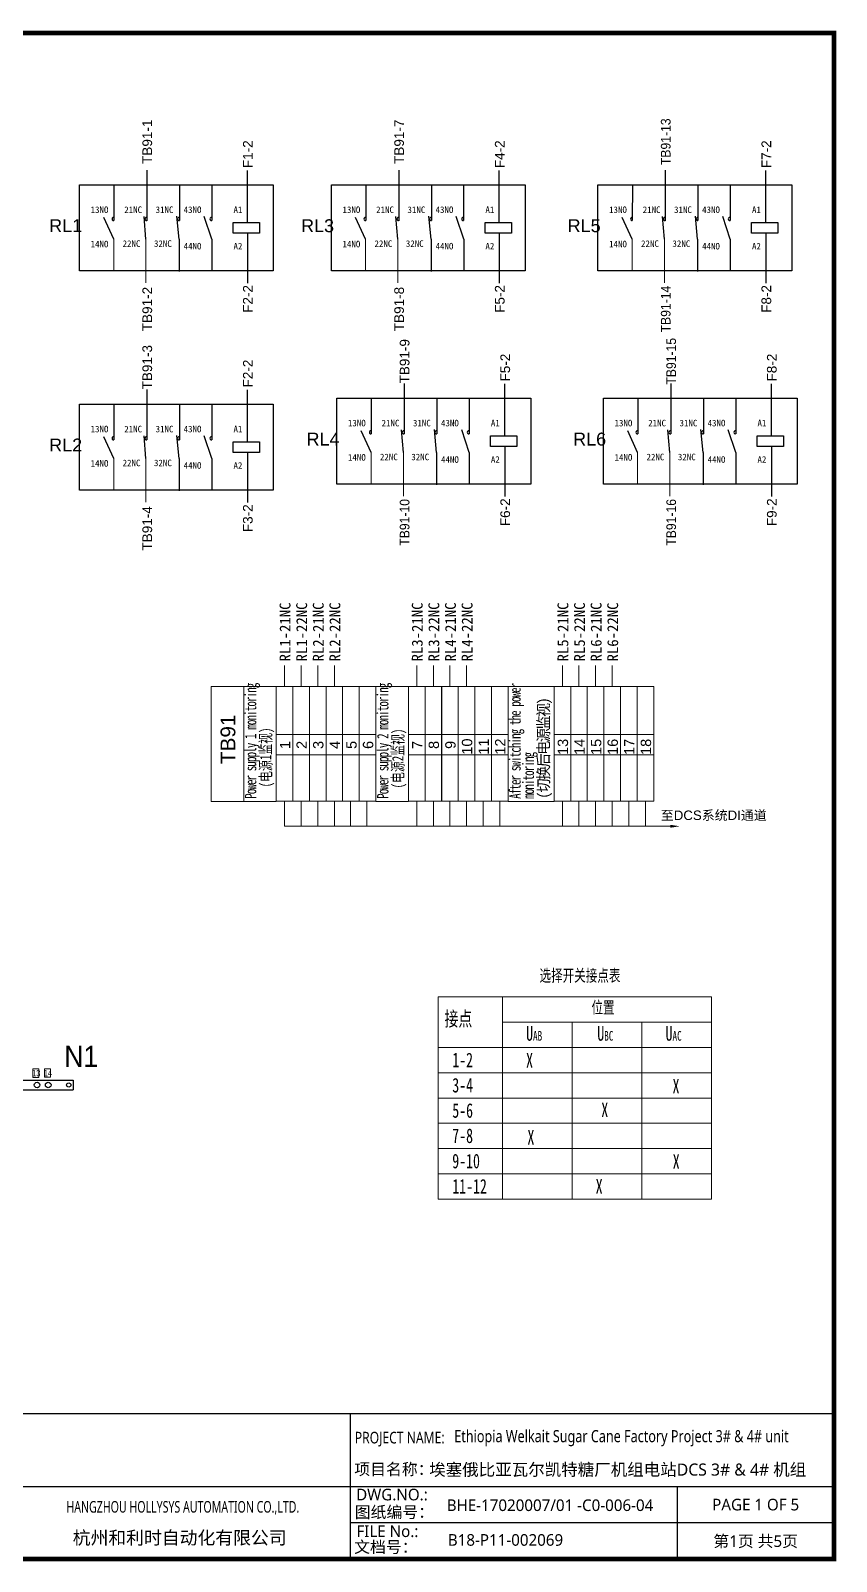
# Model space of a CAD drawing. Extents: x 81437 to 204847, y -54769 to -29444.
# Drawn here: x 98904 to 100569, y -36866 to -33705 of the extents above; entities that cross this region are included whole.
import ezdxf
from ezdxf.enums import TextEntityAlignment as Align
from ezdxf.lldxf.tags import DXFTag

# ---------------------------------------------------------------- set-up
doc = ezdxf.new("R2010")
doc.units = 0
doc.header["$LTSCALE"] = 100
doc.header["$MEASUREMENT"] = 0
for name, color, linetype in [('t', 1, 'Continuous'), ('空气开关', 7, 'Continuous'), ('继电器', 7, 'Continuous')]:
    doc.layers.add(name, color=color, linetype=linetype)
doc.layers.add('细实线', color=7, linetype='Continuous', lineweight=20)
doc.styles.add('HZ', font='arial.ttf', dxfattribs={"width": 0.7})
doc.styles.get("Standard").update_dxf_attribs({"font": ''})
doc.styles.add('微软雅黑', font='')
doc.styles.get('Standard').set_extended_font_data('SimSun')
doc.styles.get('微软雅黑').set_extended_font_data('Microsoft YaHei')
tags = doc.linetypes.add('CENTER', pattern=[2, 1.25, -0.25, 0.25, -0.25]).pattern_tags.tags
tags[10:11] = [DXFTag(74, 4), DXFTag(75, 0), DXFTag(340, '0'), DXFTag(46, 1.0), DXFTag(50, 0.0), DXFTag(44, 0.0), DXFTag(45, 0.0)]
tags[8:9] = [DXFTag(74, 4), DXFTag(75, 0), DXFTag(340, '0'), DXFTag(46, 1.0), DXFTag(50, 0.0), DXFTag(44, 0.0), DXFTag(45, 0.0)]
tags[6:7] = [DXFTag(74, 4), DXFTag(75, 0), DXFTag(340, '0'), DXFTag(46, 1.0), DXFTag(50, 0.0), DXFTag(44, 0.0), DXFTag(45, 0.0)]
tags[4:5] = [DXFTag(74, 4), DXFTag(75, 0), DXFTag(340, '0'), DXFTag(46, 1.0), DXFTag(50, 0.0), DXFTag(44, 0.0), DXFTag(45, 0.0)]
tags = doc.linetypes.add('WASTE', pattern=[0.375, 0.25, -0.125]).pattern_tags.tags
tags[6:7] = [DXFTag(74, 4), DXFTag(75, 0), DXFTag(340, '0'), DXFTag(46, 1.0), DXFTag(50, 0.0), DXFTag(44, 0.0), DXFTag(45, 0.0)]
tags[4:5] = [DXFTag(74, 4), DXFTag(75, 0), DXFTag(340, '0'), DXFTag(46, 1.0), DXFTag(50, 0.0), DXFTag(44, 0.0), DXFTag(45, 0.0)]

# ---------------------------------------------------------------- blocks, each defined once
blk = doc.blocks.new('图框')
at = {"color": 7}
for p, q in [((3109.5, -2910.4), (3109.5, -3210.4)), ((2209.5, -3060.4), (3109.5, -3060.4)), ((3109.5, -3060.4), (4109.5, -3060.4)), ((3785.6, -3060.4), (3785.6, -3210.4)), ((4109.5, -3135.4), (3109.5, -3135.4))]:
    blk.add_line(p, q, dxfattribs=at)
at = {"color": 7, "const_width": 3}
blk.add_lwpolyline([(4109.5, -2910.4), (-6.2, -2910.4)], dxfattribs=at)
at = {"layer": 't', "color": 7, "const_width": 9.62}
blk.add_lwpolyline([(4109.5, -3210.4), (4109.5, -58.9), (-6.2, -58.9), (-6.2, -3210.4)], close=True, dxfattribs=at)
at = {"color": 7, "linetype": 'CENTER', "style": '微软雅黑'}
for s, height, p in [('项目名称：', 24, (3118.2, -3036.9)), ('图纸编号：', 24, (3119.1, -3125.5)), ('杭州和利时自动化有限公司', 27, (2536.4, -3180)), ('文档号：', 24, (3117.9, -3197.6))]:
    blk.add_text(s, height=height, dxfattribs=at).set_placement(p)
at = {"color": 7, "style": '微软雅黑', "flags": 8}
for tag, p, height in [('DWG.NAME:', (1375.5, -2969.2), 25), ('DWG.NO.:', (3122, -3089.3), 24), ('图纸编号', (3309.2, -3111.3), 24), ('FILENO.:', (3122.5, -3165), 24), ('文档号', (3311.6, -3183), 24)]:
    blk.add_attdef(tag, p, '', height=height, dxfattribs=at)
at = {"color": 7, "style": '微软雅黑', "width": 0.8, "flags": 8}
for tag, p, height in [('PROJECTNAME:', (3119.3, -2971.7), 24), ('PROJECT_NAME', (3324.7, -2969.2), 25)]:
    blk.add_attdef(tag, p, '', height=height, dxfattribs=at)
at = {"color": 7, "style": '微软雅黑', "flags": 8}
for tag, height, width, p in [('RENLIU', 24, 0.7, (692, -3009.2)), ('SHUFENWANG', 24, 0.7, (879.6, -3009.2)), ('FANGHOU', 24, 0.7, (1063.6, -3009.2)), ('DANDANLI', 24, 0.7, (1243.9, -3009.2)), ('#10STATIONONTROLCABINETCOVER', 30, 0.6, (1771.7, -3076)), ('HANGZHOUHOLLYSYSAUTOMATIONCO.,LTD.', 24, 0.7, (2763.9, -3104.6))]:
    blk.add_attdef(tag, text='', height=height, dxfattribs=dict(at, width=width)).set_placement(p, align=Align.MIDDLE)
for tag, p in [('图纸名称:', (1371.6, -3024.8)), ('项目名称', (3272.9, -3045.6))]:
    blk.add_attdef(tag, text='', height=25, dxfattribs=at).set_placement(p, align=Align.BOTTOM_LEFT)
at = {"color": 7, "flags": 8}
blk.add_attdef('A', text='', height=23, dxfattribs=at).set_placement((53.7, -3033.7), align=Align.MIDDLE)
at = {"color": 7, "style": '微软雅黑', "flags": 8}
for tag, height, p in [('设计时间', 23, (207.7, -3033.7)), ('刘仁', 23, (692, -3061.1)), ('王姝芬', 23, (879.6, -3061.1)), ('侯方', 23, (1063.6, -3061.1)), ('李丹丹', 23, (1243.9, -3061.1)), ('PAGEXOFX', 24, (3947.6, -3097.9)), ('REV.', 24, (53.2, -3121.9)), ('DATE', 24, (202.7, -3121.9)), ('DESCRIPTION', 24, (445.6, -3121.9)), ('PREPARED', 24, (692, -3121.9)), ('CHECKED', 24, (879.6, -3121.9)), ('SIGNED', 24, (1063.6, -3121.9)), ('APPROVED', 24, (1243.9, -3121.9)), ('图纸名称', 30, (1771.7, -3153.6)), ('第几页共几页', 24, (3947.6, -3172.9))]:
    blk.add_attdef(tag, text='', height=height, dxfattribs=at).set_placement(p, align=Align.MIDDLE)

msp = doc.modelspace()

# ---------------------------------------------------------------- linework, layer by layer
for p, q in [((99144.2, -33993.7), (99144.2, -34097.8)), ((99352.1, -34101.5), (99352.1, -33994.5)), ((99664.6, -33993.7), (99664.6, -34097.8)), ((99872.5, -34101.5), (99872.5, -33994.5)), ((100215.4, -33993.7), (100215.4, -34097.8)), ((100423.3, -34101.5), (100423.3, -33994.5)), ((99076.2, -34023.5), (99076.1, -34097.7)), ((99211.8, -34023.5), (99211.8, -34097.5)), ((99278.4, -34023.5), (99278.4, -34097.6)), ((99596.6, -34023.5), (99596.5, -34097.7)), ((99732.2, -34023.5), (99732.2, -34097.5)), ((99798.8, -34023.5), (99798.8, -34097.6)), ((100147.4, -34023.5), (100147.3, -34097.7)), ((100283, -34023.5), (100283, -34097.5)), ((100349.6, -34023.5), (100349.6, -34097.6)), ((99075.7, -34136), (99055.1, -34091.1)), ((99142.4, -34136), (99138.5, -34089.3)), ((99210.9, -34136), (99206.5, -34088.2)), ((99278.5, -34136), (99263, -34089.3)), ((99596.2, -34136), (99575.6, -34091.1)), ((99662.9, -34136), (99658.9, -34089.3)), ((99731.4, -34136), (99727, -34088.2)), ((99799, -34136), (99783.5, -34089.3)), ((100147, -34136), (100126.4, -34091.1)), ((100213.7, -34136), (100209.7, -34089.3)), ((100282.2, -34136), (100277.8, -34088.2)), ((100349.8, -34136), (100334.3, -34089.3)), ((99210.9, -34136), (99210.9, -34203)), ((99278.5, -34136), (99278.5, -34201.3)), ((99352.1, -34123.5), (99352.1, -34226.9)), ((99731.4, -34136), (99731.4, -34203)), ((99799, -34136), (99799, -34201.3)), ((99872.5, -34123.5), (99872.5, -34226.9)), ((100282.2, -34136), (100282.2, -34203)), ((100349.8, -34136), (100349.8, -34201.3)), ((100423.3, -34123.5), (100423.3, -34226.9)), ((99144.2, -34446.6), (99144.2, -34550.7)), ((99352.1, -34554.3), (99352.1, -34447.4)), ((99676, -34434.2), (99676, -34538.3)), ((99883.8, -34542), (99883.8, -34435)), ((100226.7, -34434.2), (100226.7, -34538.3)), ((100434.6, -34542), (100434.6, -34435)), ((99076.2, -34476.4), (99076.1, -34550.5)), ((99211.8, -34476.4), (99211.8, -34550.4)), ((99278.4, -34476.4), (99278.4, -34550.5)), ((99608, -34464), (99607.9, -34538.2)), ((99743.6, -34464), (99743.6, -34538)), ((99810.1, -34464), (99810.1, -34538.1)), ((100158.7, -34464), (100158.6, -34538.2)), ((100294.3, -34464), (100294.3, -34538)), ((100360.9, -34464), (100360.9, -34538.1)), ((99075.7, -34588.9), (99055.1, -34544)), ((99142.4, -34588.9), (99138.5, -34542.2)), ((99210.9, -34588.9), (99206.5, -34541.1)), ((99278.5, -34588.9), (99263, -34542.2)), ((99607.5, -34576.5), (99586.9, -34531.6)), ((99674.2, -34576.6), (99670.2, -34529.9)), ((99742.7, -34576.5), (99738.3, -34528.8)), ((99810.3, -34576.5), (99794.8, -34529.8)), ((100158.3, -34576.5), (100137.7, -34531.6)), ((100225, -34576.6), (100221, -34529.9)), ((100293.5, -34576.5), (100289.1, -34528.8)), ((100361.1, -34576.5), (100345.6, -34529.8)), ((99352.1, -34576.4), (99352.1, -34679.8)), ((99742.7, -34576.5), (99742.7, -34643.5)), ((99810.3, -34576.5), (99810.3, -34641.9)), ((99883.8, -34564.1), (99883.8, -34667.4)), ((100293.5, -34576.5), (100293.5, -34643.5)), ((100361.1, -34576.5), (100361.1, -34641.9)), ((100434.6, -34564.1), (100434.6, -34667.4)), ((99210.9, -34588.9), (99210.9, -34655.9)), ((99278.5, -34588.9), (99278.5, -34654.2))]:
    msp.add_line(p, q)
at = {"color": 6}
for p, q in [((98592.3, -35872.7), (98992.3, -35872.7)), ((98992.3, -35872.7), (98992.3, -35892.7)), ((98992.3, -35872.7), (98992.3, -35892.7)), ((98592.3, -35892.7), (98992.3, -35892.7))]:
    msp.add_line(p, q, dxfattribs=at)
at = {"color": 4, "linetype": 'WASTE'}
for points in [[(99005, -34023.5), (99405.5, -34023.5), (99405.5, -34201.3), (99005, -34201.3)], [(99525.5, -34023.5), (99925.9, -34023.5), (99925.9, -34201.3), (99525.5, -34201.3)], [(100076.3, -34023.5), (100476.7, -34023.5), (100476.7, -34201.3), (100076.3, -34201.3)], [(99005, -34476.4), (99405.5, -34476.4), (99405.5, -34654.2), (99005, -34654.2)], [(99536.8, -34464), (99937.3, -34464), (99937.3, -34641.9), (99536.8, -34641.9)], [(100087.6, -34464), (100488, -34464), (100488, -34641.9), (100087.6, -34641.9)]]:
    msp.add_lwpolyline(points, close=True, dxfattribs=at)
for points in [[(99322.5, -34101.5), (99377, -34101.5), (99377, -34123.5), (99322.5, -34123.5)], [(99843, -34101.5), (99897.4, -34101.5), (99897.4, -34123.5), (99843, -34123.5)], [(100393.8, -34101.5), (100448.2, -34101.5), (100448.2, -34123.5), (100393.8, -34123.5)], [(99854.3, -34542), (99908.8, -34542), (99908.8, -34564.1), (99854.3, -34564.1)], [(100405.1, -34542), (100459.5, -34542), (100459.5, -34564.1), (100405.1, -34564.1)], [(99322.5, -34554.3), (99377, -34554.3), (99377, -34576.4), (99322.5, -34576.4)]]:
    msp.add_lwpolyline(points, close=True)
at = {"color": 6}
for centre, radius in [((98917.4, -35882.7), 5.81), ((98917.4, -35882.7), 5.81), ((98940.5, -35882.7), 5.81), ((98982.9, -35882.7), 4.36), ((98982.9, -35882.7), 4.36)]:
    msp.add_circle(centre, radius, dxfattribs=at)
for centre in [(99075.6, -34094.4), (99143.5, -34094.3), (99143.5, -34094.4), (99211.1, -34094.3), (99277.7, -34094.3), (99596, -34094.4), (99663.9, -34094.4), (99664, -34094.3), (99731.6, -34094.3), (99798.1, -34094.3), (100146.8, -34094.4), (100214.8, -34094.3), (100214.7, -34094.4), (100282.4, -34094.3), (100348.9, -34094.3), (99075.6, -34547.3), (99143.5, -34547.2), (99143.5, -34547.3), (99211.1, -34547.2), (99277.7, -34547.2), (99607.4, -34534.9), (99675.3, -34534.9), (99675.3, -34534.9), (99742.9, -34534.9), (99809.5, -34534.9), (100158.1, -34534.9), (100226, -34534.9), (100226.1, -34534.9), (100293.7, -34534.9), (100360.2, -34534.9)]:
    msp.add_arc(centre, 3.31, 81.3124, 278.6876)
at = {"layer": '细实线'}
for p, q in [((99075.7, -34136), (99075.7, -34201.3)), ((99142.4, -34136), (99142.4, -34226)), ((99596.2, -34136), (99596.2, -34201.3)), ((99662.9, -34136), (99662.9, -34226)), ((100147, -34136), (100147, -34201.3)), ((100213.7, -34136), (100213.7, -34226)), ((99607.5, -34576.5), (99607.5, -34641.9)), ((99674.2, -34576.6), (99674.2, -34666.5)), ((100158.3, -34576.5), (100158.3, -34641.9)), ((100225, -34576.6), (100225, -34666.5)), ((99075.7, -34588.9), (99075.7, -34654.2)), ((99142.4, -34588.9), (99142.4, -34678.9)), ((99428.8, -35060.1), (99428.8, -35016.4)), ((99463.1, -35060.1), (99463.1, -35016.4)), ((99497.4, -35060.1), (99497.4, -35016.4)), ((99531.7, -35060.1), (99531.7, -35016.4)), ((99701.9, -35060.1), (99701.9, -35016.4)), ((99736.2, -35060.1), (99736.2, -35016.4)), ((99770.5, -35060.1), (99770.5, -35016.4)), ((99804.8, -35060.1), (99804.8, -35016.4)), ((100002.8, -35060.1), (100002.8, -35016.4)), ((100037.1, -35060.1), (100037.1, -35016.4)), ((100071.5, -35060.1), (100071.5, -35016.4)), ((100105.8, -35060.1), (100105.8, -35016.4)), ((99428.8, -35296.8), (99428.8, -35348.4)), ((99463.1, -35296.8), (99463.1, -35348.4)), ((99497.4, -35296.8), (99497.4, -35348.4)), ((99531.7, -35296.8), (99531.7, -35348.4)), ((99564.7, -35296.8), (99564.7, -35348.4)), ((99599, -35296.8), (99599, -35348.4)), ((99701.9, -35296.6), (99701.9, -35348.2)), ((99736.2, -35296.6), (99736.2, -35348.2)), ((99770.5, -35296.6), (99770.5, -35348.2)), ((99804.8, -35296.6), (99804.8, -35348.2)), ((99839.1, -35296.6), (99839.1, -35348.2)), ((99873.4, -35296.6), (99873.4, -35348.2)), ((100002.8, -35296.6), (100002.8, -35348.2)), ((100037.1, -35296.6), (100037.1, -35348.2)), ((100071.5, -35296.6), (100071.5, -35348.2)), ((100105.8, -35296.6), (100105.8, -35348.2)), ((100140.1, -35296.6), (100140.1, -35348.2)), ((100174.4, -35296.6), (100174.4, -35348.2)), ((99428.8, -35348.4), (100225.7, -35348.4))]:
    msp.add_line(p, q, dxfattribs=at)
at = {"layer": '细实线', "color": 7}
for p, q in [((99411.6, -35159.1), (99445.9, -35159.1)), ((99445.9, -35159.1), (99480.2, -35159.1)), ((99480.2, -35159.1), (99514.5, -35159.1)), ((99514.5, -35159.1), (99548.8, -35159.1)), ((99548.8, -35159.1), (99583.1, -35159.1)), ((99583.1, -35159.1), (99617.4, -35159.1)), ((99684.7, -35159.1), (99719.1, -35159.1)), ((99719.1, -35159.1), (99753.4, -35159.1)), ((99753.4, -35159.1), (99787.7, -35159.1)), ((99787.7, -35159.1), (99822, -35159.1)), ((99822, -35159.1), (99856.3, -35159.1)), ((99856.3, -35159.1), (99890.6, -35159.1)), ((99985.7, -35159.1), (100020, -35159.1)), ((100020, -35159.1), (100054.3, -35159.1)), ((100054.3, -35159.1), (100088.6, -35159.1)), ((100088.6, -35159.1), (100122.9, -35159.1)), ((100122.9, -35159.1), (100157.2, -35159.1)), ((100157.2, -35159.1), (100191.5, -35159.1)), ((99411.6, -35201), (99445.9, -35200.9)), ((99445.9, -35201), (99480.2, -35200.9)), ((99480.2, -35201), (99514.5, -35200.9)), ((99514.5, -35201), (99548.8, -35200.9)), ((99548.8, -35201), (99583.1, -35200.9)), ((99583.1, -35201), (99617.4, -35200.9)), ((99684.7, -35201), (99719.1, -35200.9)), ((99719, -35201), (99753.4, -35200.9)), ((99753.4, -35201), (99787.7, -35200.9)), ((99787.7, -35201), (99822, -35200.9)), ((99822, -35201), (99856.3, -35200.9)), ((99856.3, -35201), (99890.6, -35200.9)), ((99985.7, -35201), (100020, -35200.9)), ((100020, -35201), (100054.3, -35200.9)), ((100054.3, -35201), (100088.6, -35200.9)), ((100088.6, -35201), (100122.9, -35200.9)), ((100122.9, -35201), (100157.2, -35200.9)), ((100157.2, -35201), (100191.5, -35200.9))]:
    msp.add_line(p, q, dxfattribs=at)
at = {"layer": '细实线', "color": 0}
for p, q in [((99746.2, -35700.8), (100311.2, -35700.8)), ((99746.2, -35700.8), (99746.2, -36118.4)), ((99878.9, -35700.8), (99878.9, -36118.4)), ((100311.2, -35700.8), (100311.2, -36118.4)), ((99878.9, -35753), (100311.2, -35753)), ((99878.9, -35753), (100311.2, -35753)), ((100023, -35753), (100023, -36118.4)), ((100167.1, -35753), (100167.1, -36118.4)), ((99746.2, -35805.2), (100311.2, -35805.2)), ((99746.2, -35857.4), (100311.2, -35857.4)), ((99746.2, -35909.6), (100311.2, -35909.6)), ((99746.2, -35961.8), (100311.2, -35961.8)), ((99746.2, -36014), (100311.2, -36014)), ((99746.2, -36066.2), (100311.2, -36066.2)), ((99746.2, -36118.4), (100311.2, -36118.4)), ((100023, -36118.4), (100075.8, -36118.4))]:
    msp.add_line(p, q, dxfattribs=at)
at = {"layer": '细实线', "color": 7}
for points in [[(99277.1, -35297.1), (99277.1, -35060.1), (99344.3, -35060.1), (99344.3, -35297.1)], [(99344.3, -35060.1), (99411.6, -35060.1), (99411.6, -35297), (99344.3, -35297)], [(99411.6, -35060.1), (99445.9, -35060.1), (99445.9, -35296.8), (99411.6, -35296.8)], [(99445.9, -35060.1), (99480.2, -35060.1), (99480.2, -35296.8), (99445.9, -35296.8)], [(99480.2, -35060.1), (99514.5, -35060.1), (99514.5, -35296.8), (99480.2, -35296.8)], [(99514.5, -35060.1), (99548.8, -35060.1), (99548.8, -35296.8), (99514.5, -35296.8)], [(99548.8, -35060.1), (99583.1, -35060.1), (99583.1, -35296.8), (99548.8, -35296.8)], [(99583.1, -35060.1), (99617.4, -35060.1), (99617.4, -35296.8), (99583.1, -35296.8)], [(99617.4, -35060.1), (99684.7, -35060.1), (99684.7, -35297), (99617.4, -35297)], [(99684.7, -35060.1), (99719, -35060.1), (99719, -35296.8), (99684.7, -35296.8)], [(99719, -35060.1), (99753.3, -35060.1), (99753.3, -35296.8), (99719, -35296.8)], [(99753.4, -35060.1), (99787.7, -35060.1), (99787.7, -35296.8), (99753.4, -35296.8)], [(99787.7, -35060.1), (99822, -35060.1), (99822, -35296.8), (99787.7, -35296.8)], [(99822, -35060.1), (99856.3, -35060.1), (99856.3, -35296.8), (99822, -35296.8)], [(99856.3, -35060.1), (99890.6, -35060.1), (99890.6, -35296.8), (99856.3, -35296.8)], [(99890.6, -35060.1), (99985.7, -35060.1), (99985.7, -35297), (99890.6, -35297)], [(99985.7, -35060.1), (100020, -35060.1), (100020, -35296.8), (99985.7, -35296.8)], [(100020, -35060.1), (100054.3, -35060.1), (100054.3, -35296.8), (100020, -35296.8)], [(100054.3, -35060.1), (100088.6, -35060.1), (100088.6, -35296.8), (100054.3, -35296.8)], [(100088.6, -35060.1), (100122.9, -35060.1), (100122.9, -35296.8), (100088.6, -35296.8)], [(100122.9, -35060.1), (100157.2, -35060.1), (100157.2, -35296.8), (100122.9, -35296.8)], [(100157.2, -35060.1), (100191.5, -35060.1), (100191.5, -35296.8), (100157.2, -35296.8)], [(98908.6, -35849.4), (98921.1, -35849.4), (98921.1, -35866.9), (98908.6, -35866.9)], [(98932.9, -35849.2), (98945.3, -35849.2), (98945.3, -35866.8), (98932.9, -35866.8)]]:
    msp.add_lwpolyline(points, close=True, dxfattribs=at)
at = {"layer": '细实线'}
msp.add_lwpolyline([(100225.7, -35348.4, 6, 0, 0), (100245.5, -35348.4, 0, 0, 0)], format="xyseb", dxfattribs=at)

# ---------------------------------------------------------------- block references
at = {"color": 1}
ref = msp.add_blockref('图框', (96454.7, -33651.2), dxfattribs=at)
ref.add_attrib('PROJECTNAME:', 'PROJECT NAME:', (99574, -36622.9), dxfattribs={"color": 7, "height": 24, "style": '微软雅黑', "width": 0.8})
ref.add_attrib('FILENO.:', 'FILE No.:', (99577.2, -36816.2), dxfattribs={"color": 7, "height": 24, "style": '微软雅黑'})
ref.add_attrib('DWG.NO.:', 'DWG.NO.:', (99576.7, -36740.5), dxfattribs={"color": 7, "height": 24, "style": '微软雅黑'})
ref.add_attrib('PAGEXOFX', 'PAGE 1 OF 5', dxfattribs={"color": 7, "height": 24, "style": '微软雅黑', "flags": 8}).set_placement((100402.2, -36749.2), align=Align.MIDDLE)
ref.add_attrib('PROJECT_NAME', 'Ethiopia Welkait Sugar Cane Factory Project 3# & 4# unit', (99779.4, -36620.4), dxfattribs={"color": 7, "height": 25, "style": '微软雅黑', "width": 0.8})
ref.add_attrib('项目名称', '埃塞俄比亚瓦尔凯特糖厂机组电站DCS 3# & 4# 机组', dxfattribs={"color": 7, "height": 25, "style": '微软雅黑'}).set_placement((99727.6, -36696.9), align=Align.BOTTOM_LEFT)
ref.add_attrib('HANGZHOUHOLLYSYSAUTOMATIONCO.,LTD.', 'HANGZHOU HOLLYSYS AUTOMATION CO.,LTD.', dxfattribs={"color": 7, "height": 24, "style": '微软雅黑', "width": 0.7}).set_placement((99218.6, -36755.8), align=Align.MIDDLE)
ref.add_attrib('文档号', 'B18-P11-002069', (99766.2, -36834.2), dxfattribs={"color": 7, "height": 24, "style": '微软雅黑', "flags": 8})
ref.add_attrib('图纸编号', 'BHE-17020007/01 -C0-006-04', (99763.9, -36762.5), dxfattribs={"color": 7, "height": 24, "style": '微软雅黑', "flags": 8})
ref.add_attrib('第几页共几页', '第1页 共5页', dxfattribs={"color": 7, "height": 24, "style": '微软雅黑', "flags": 8}).set_placement((100402.2, -36824.2), align=Align.MIDDLE)

# ---------------------------------------------------------------- texts
at = {"style": 'HZ', "width": 0.9}
msp.add_text('N1', height=43.56, dxfattribs=at).set_placement((98973.7, -35845.3))
at = {"linetype": 'WASTE', "char_height": 13.52, "attachment_point": 1}
for s, insert, width in [('13NO', (99028.1, -34068.4), 21.059), ('21NC', (99097.6, -34068.4), 19.185), ('31NC', (99162.4, -34068.4), 19.185), ('43NO', (99220.3, -34068.4), 15.148), ('A1', (99323.3, -34068.4), 15.148), ('13NO', (99548.5, -34068.4), 21.059), ('21NC', (99618, -34068.4), 19.185), ('31NC', (99682.8, -34068.4), 19.185), ('43NO', (99740.8, -34068.4), 15.148), ('A1', (99843.8, -34068.4), 15.148), ('13NO', (100099.3, -34068.4), 21.059), ('21NC', (100168.8, -34068.4), 19.185), ('31NC', (100233.6, -34068.4), 19.185), ('43NO', (100291.5, -34068.4), 15.148), ('A1', (100394.6, -34068.4), 15.148), ('14NO', (99028.1, -34139.3), 21.059), ('22NC', (99094.2, -34138.4), 22.584), ('32NC', (99159, -34138.4), 22.584), ('14NO', (99548.5, -34139.3), 21.059), ('22NC', (99614.6, -34138.4), 22.584), ('32NC', (99679.4, -34138.4), 22.584), ('14NO', (100099.3, -34139.3), 21.059), ('22NC', (100165.4, -34138.4), 22.584), ('32NC', (100230.2, -34138.4), 22.584), ('44NO', (99220.3, -34143.7), 15.148), ('A2', (99323.3, -34143.7), 15.148), ('44NO', (99740.8, -34143.7), 15.148), ('A2', (99843.8, -34143.7), 15.148), ('44NO', (100291.5, -34143.7), 15.148), ('A2', (100394.6, -34143.7), 15.148), ('13NO', (99559.8, -34509), 21.059), ('21NC', (99629.3, -34509), 19.185), ('31NC', (99694.1, -34509), 19.185), ('43NO', (99752.1, -34509), 15.148), ('A1', (99855.1, -34508.9), 15.148), ('13NO', (100110.6, -34509), 21.059), ('21NC', (100180.1, -34509), 19.185), ('31NC', (100244.9, -34509), 19.185), ('43NO', (100302.9, -34509), 15.148), ('A1', (100405.9, -34508.9), 15.148), ('13NO', (99028.1, -34521.3), 21.059), ('21NC', (99097.6, -34521.3), 19.185), ('31NC', (99162.4, -34521.3), 19.185), ('43NO', (99220.3, -34521.3), 15.148), ('A1', (99323.3, -34521.3), 15.148), ('14NO', (99559.8, -34579.8), 21.059), ('22NC', (99625.9, -34579), 22.584), ('32NC', (99690.7, -34579), 22.584), ('14NO', (100110.6, -34579.8), 21.059), ('22NC', (100176.7, -34579), 22.584), ('32NC', (100241.5, -34579), 22.584), ('14NO', (99028.1, -34592.2), 21.059), ('22NC', (99094.2, -34591.3), 22.584), ('32NC', (99159, -34591.3), 22.584), ('44NO', (99220.3, -34596.6), 15.148), ('A2', (99323.3, -34596.6), 15.148), ('44NO', (99752.1, -34584.3), 15.148), ('A2', (99855.1, -34584.2), 15.148), ('44NO', (100302.9, -34584.3), 15.148), ('A2', (100405.9, -34584.2), 15.148)]:
    msp.add_mtext(s, dxfattribs=dict(at, insert=insert, width=width))
at = {"layer": '空气开关', "style": 'HZ', "width": 0.7}
for s, p in [('13', (98907.1, -35864.8)), ('14', (98931.3, -35864.6))]:
    msp.add_text(s, height=13.2, dxfattribs=at).set_placement(p)
at = {"layer": '细实线', "color": 7, "style": 'HZ'}
for s, height, p in [('RL1', 26.6, (98942.4, -34121.5)), ('RL3', 26.6, (99462.9, -34121.5)), ('RL5', 26.6, (100013.7, -34121.5)), ('RL2', 26.6, (98942.4, -34574.4)), ('RL4', 26.6, (99474.2, -34562.1)), ('RL6', 26.6, (100025, -34562.1)), ('至DCS系统DI通道', 19.6, (100206.2, -35335.5))]:
    msp.add_text(s, height=height, dxfattribs=at).set_placement(p)
for s, height, p in [('TB91', 30.58, (99327.1, -35219.9)), ('1', 21.4, (99440.5, -35188.7)), ('2', 21.4, (99474.8, -35188.7)), ('3', 21.4, (99509.1, -35188.7)), ('4', 21.4, (99543.4, -35188.7)), ('5', 21.4, (99577.7, -35188.7)), ('6', 21.4, (99612, -35188.7)), ('7', 21.4, (99713.6, -35188.7)), ('8', 21.4, (99747.9, -35188.7)), ('9', 21.4, (99782.2, -35188.7)), ('10', 21.38, (99816.5, -35200.4)), ('11', 21.38, (99850.9, -35200.4)), ('12', 21.38, (99885.2, -35200.4)), ('13', 21.38, (100014.6, -35201)), ('14', 21.38, (100048.9, -35201)), ('15', 21.38, (100083.2, -35201)), ('16', 21.38, (100117.5, -35201)), ('17', 21.38, (100151.8, -35201)), ('18', 21.38, (100186.1, -35201))]:
    msp.add_text(s, height=height, rotation=90, dxfattribs=at).set_placement(p)
at = {"layer": '细实线', "color": 7, "char_height": 22.4, "width": 112.837, "attachment_point": 1, "rotation": 90}
for s, insert in [('{\\fsimsun|b0|i0|c134|p2;RL1-21NC}', (99418.6, -35008.1)), ('{\\fsimsun|b0|i0|c134|p2;RL1-22NC}', (99452.9, -35008.1)), ('{\\fsimsun|b0|i0|c134|p2;RL2-21NC}', (99487.2, -35008.1)), ('{\\fsimsun|b0|i0|c134|p2;RL2-22NC}', (99521.5, -35008.1)), ('{\\fsimsun|b0|i0|c134|p2;RL3-21NC}', (99691.7, -35008.1)), ('{\\fsimsun|b0|i0|c134|p2;RL3-22NC}', (99726, -35008.1)), ('{\\fsimsun|b0|i0|c134|p2;RL4-21NC}', (99760.4, -35008.1)), ('{\\fsimsun|b0|i0|c134|p2;RL4-22NC}', (99794.7, -35008.1)), ('{\\fsimsun|b0|i0|c134|p2;RL5-21NC}', (99992.7, -35008.1)), ('{\\fsimsun|b0|i0|c134|p2;RL5-22NC}', (100027, -35008.1)), ('{\\fsimsun|b0|i0|c134|p2;RL6-21NC}', (100061.3, -35008.1)), ('{\\fsimsun|b0|i0|c134|p2;RL6-22NC}', (100095.6, -35008.1))]:
    msp.add_mtext(s, dxfattribs=dict(at, insert=insert))
at = {"layer": '细实线', "color": 7, "char_height": 23.52, "attachment_point": 1, "rotation": 90, "line_spacing_factor": 0.700008, "style": 'HZ'}
for s, insert, width in [('{\\fsimsun|b0|i0|c134|p2;\\W0.7;\\T0.75;Power supply 1 monitoring}', (99346.8, -35291.7), 264.337), ('{\\fsimsun|b0|i0|c134|p2;\\W0.7;\\T0.75;Power supply 2 monitoring}', (99619.9, -35291.7), 264.337), ('{\\fsimsun|b0|i0|c134|p2;\\W0.7;\\T0.75;After switching the power monitoring}', (99893.1, -35291.7), 264.337), ('{\\fsimsun|b0|i0|c134|p2;\\W0.9;\\T0.9;(切换后电源监视)}', (99951.9, -35291.5), 277.32), ('{\\fsimsun|b0|i0|c134|p2;(电源1监视)}', (99377.9, -35268), 210.394), ('{\\fsimsun|b0|i0|c134|p2;(电源2监视)}', (99651, -35270.2), 197.627)]:
    msp.add_mtext(s, dxfattribs=dict(at, insert=insert, width=width))
at = {"layer": '细实线', "color": 7, "width": 334.398, "attachment_point": 1, "style": 'HZ'}
for s, insert, char_height in [('{\\f宋体|b0|i0|c134|p2;选择开关接点表}', (99955.6, -35644), 25), ('{\\f宋体|b0|i0|c134|p2;位置}', (100062.9, -35710.1), 25), ('{\\f宋体|b0|i0|c134|p2;接点}', (99759.4, -35731), 30), ('{\\f宋体|b0|i0|c134|p2;U\\H0.666667x;AB}', (99927.8, -35761.2), 30), ('{\\f宋体|b0|i0|c134|p2;U\\H0.666667x;BC}', (100074.9, -35761.2), 30), ('{\\f宋体|b0|i0|c134|p2;U\\H0.666667x;AC}', (100216, -35761.2), 30), ('{\\f宋体|b0|i0|c134|p2;1-2}', (99775.3, -35815.9), 30), ('{\\f宋体|b0|i0|c134|p2;X}', (99927.8, -35816.8), 30), ('{\\f宋体|b0|i0|c134|p2;3-4}', (99775.3, -35868.1), 30), ('{\\f宋体|b0|i0|c134|p2;X}', (100230.4, -35870.1), 30), ('{\\f宋体|b0|i0|c134|p2;5-6}', (99775.3, -35920.3), 30), ('{\\f宋体|b0|i0|c134|p2;X}', (100083.2, -35919), 30), ('{\\f宋体|b0|i0|c134|p2;7-8}', (99775.3, -35972.5), 30), ('{\\f宋体|b0|i0|c134|p2;X}', (99930.6, -35975.6), 30), ('{\\f宋体|b0|i0|c134|p2;9-10}', (99775.3, -36024.7), 30), ('{\\f宋体|b0|i0|c134|p2;X}', (100230.8, -36025.8), 30), ('{\\f宋体|b0|i0|c134|p2;11-12}', (99775.3, -36076.9), 30), ('{\\f宋体|b0|i0|c134|p2;X}', (100071.6, -36077.1), 30)]:
    msp.add_mtext(s, dxfattribs=dict(at, insert=insert, char_height=char_height))
at = {"layer": '继电器', "style": 'HZ', "width": 0.9}
for tag, p in [('TB91-13', (100226.3, -33934.8)), ('TB91-14', (100226.3, -34280.3)), ('TB91-15', (100237.6, -34388.1)), ('TB91-10', (99686.8, -34720.8)), ('TB91-16', (100237.6, -34720.8))]:
    msp.add_attdef(tag, text='J1', height=20, rotation=90, dxfattribs=at).set_placement(p, align=Align.CENTER)
at = {"layer": '继电器', "style": 'HZ'}
for tag, p in [('TB91-1', (99155.1, -33934.8)), ('TB91-7', (99675.5, -33934.8)), ('F1-2', (99362.9, -33960.6)), ('F4-2', (99883.4, -33960.6)), ('F7-2', (100434.2, -33960.6)), ('F2-2', (99362.9, -34259.4)), ('TB91-8', (99675.5, -34280.3)), ('F5-2', (99883.4, -34259.4)), ('F8-2', (100434.2, -34259.4)), ('TB91-2', (99155.1, -34280.3)), ('TB91-3', (99155.1, -34400.4)), ('TB91-9', (99686.8, -34388.1)), ('F2-2', (99362.9, -34413.5)), ('F5-2', (99894.7, -34401.2)), ('F8-2', (100445.5, -34401.2)), ('F6-2', (99894.7, -34700)), ('F9-2', (100445.5, -34700)), ('TB91-4', (99155.1, -34733.2)), ('F3-2', (99362.9, -34712.3))]:
    msp.add_attdef(tag, text='J1', height=20, rotation=90, dxfattribs=at).set_placement(p, align=Align.CENTER)

doc.saveas('drawing.dxf')
